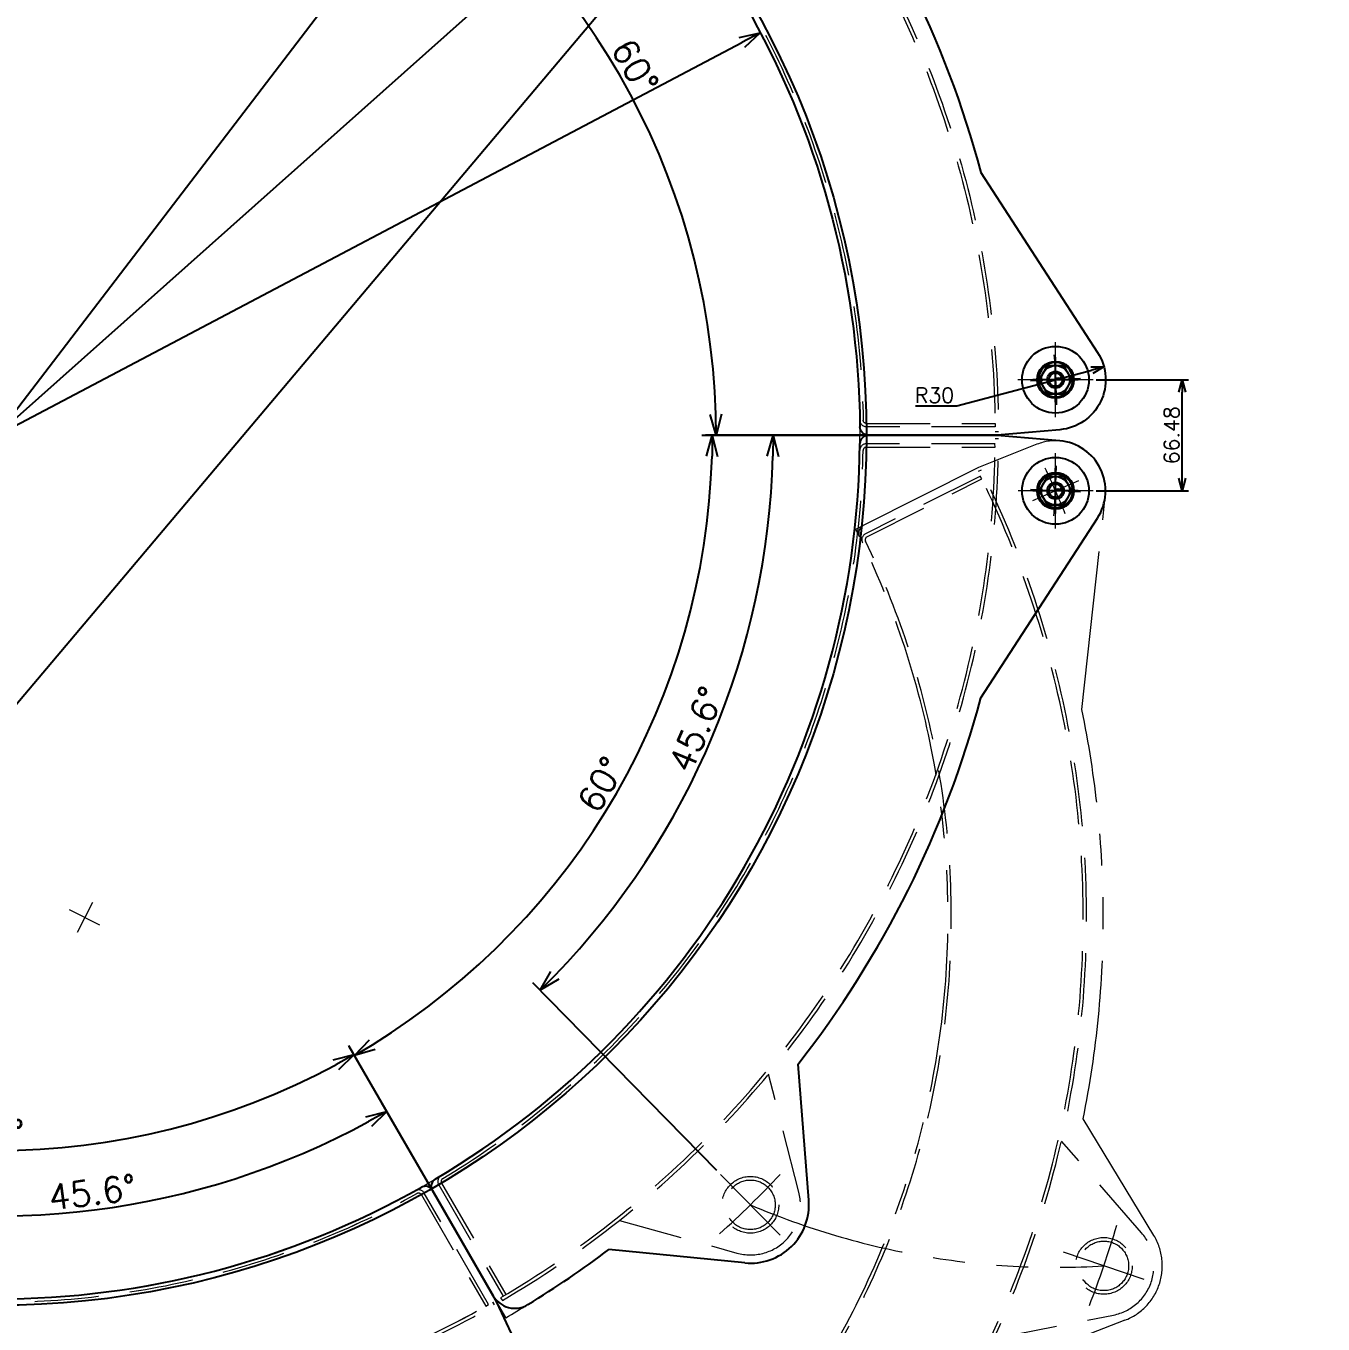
# Model space of a CAD drawing. Header units: millimetres. Extents: x -16130 to 36813, y -8099 to 27484.
# Drawn here: x 3757 to 4533, y -2681 to -1904 of the extents above; entities that cross this region are included whole.
import ezdxf

# ---------------------------------------------------------------- set-up
doc = ezdxf.new("R2010")
doc.units = ezdxf.units.MM
doc.header["$LTSCALE"] = 6
doc.header["$PDMODE"] = 99
doc.header["$PDSIZE"] = 1
for name, pattern in [('CENTER2', [28.575, 19.05, -3.175, 3.175, -3.175]), ('HIDDEN', [9.525, 6.35, -3.175]), ('PHANTOM2', [31.75, 15.875, -3.175, 3.175, -3.175, 3.175, -3.175])]:
    doc.linetypes.add(name, pattern=pattern)
for name, color, linetype, lineweight in [('04_HIDDEN', 2, 'HIDDEN', 13), ('05_CENTER', 4, 'CENTER2', 13), ('06_PHANTOM', 2, 'PHANTOM2', 13), ('08_DIM', 3, 'Continuous', 13)]:
    doc.layers.add(name, color=color, linetype=linetype, lineweight=lineweight)
doc.layers.add('10_DRAFT', color=8, linetype='Continuous', lineweight=0, plot=False)
doc.styles.add('KSS_TXT', font='txt.shx', dxfattribs={"bigfont": 'extfont2.shx'})
doc.dimstyles.new('KSS_DIM', dxfattribs={"dimtxt": 3, "dimasz": 2.5, "dimexe": 1.25, "dimexo": 0.625, "dimtad": 1, "dimdsep": 46, "dimtxsty": 'KSS_TXT', "dimblk": 'OPEN30', "dimcen": 0, "dimazin": 2, "dimtfac": 0.75, "dimtmove": 0, "dimatfit": 3, "dimldrblk": 'OPEN30', "dimfxl": 1, "dimtolj": 1, "dimarcsym": 0})
doc.dimstyles.new('KSS_DIM$3', dxfattribs={"dimtxt": 3, "dimasz": 2.5, "dimexe": 1.25, "dimexo": 0.625, "dimtad": 1, "dimtih": 1, "dimtoh": 1, "dimdsep": 46, "dimtxsty": 'KSS_TXT', "dimblk": 'OPEN30', "dimcen": 0, "dimazin": 2, "dimtfac": 0.75, "dimtofl": 0, "dimtmove": 0, "dimatfit": 3, "dimldrblk": 'OPEN30', "dimfxl": 1, "dimtolj": 1, "dimarcsym": 0})
doc.dimstyles.new('KSS_DIM$4', dxfattribs={"dimtxt": 3, "dimasz": 2.5, "dimexe": 1.25, "dimexo": 0.625, "dimtad": 1, "dimtih": 1, "dimtoh": 1, "dimdsep": 46, "dimtxsty": 'KSS_TXT', "dimblk": 'OPEN30', "dimcen": 0, "dimse1": 1, "dimazin": 2, "dimtfac": 0.75, "dimtofl": 0, "dimtmove": 0, "dimatfit": 3, "dimldrblk": 'OPEN30', "dimfxl": 1, "dimtolj": 1, "dimarcsym": 0})

# ---------------------------------------------------------------- blocks, each defined once
blk = doc.blocks.new('A$C213D0124_1_1')
at = {"color": 0}
for p, q in [((-549.35, 113.82), (-585.76, 50.74)), ((11.23, 46.9), (-27.37, 113.75)), ((27.17, 12.72), (11.23, 46.9)), ((-493.35, -69.96), (-527.19, 4.56)), ((-129.79, -23.21), (-1.59, -29.92))]:
    blk.add_line(p, q, dxfattribs=at)
blk.add_line((-441.65, -84.32), (-374.34, -38.05))
blk.add_circle((0, 0), 10.25, dxfattribs=at)
for centre, radius, start, end in [((-545.02, 111.32), 5, 60.54103, 150.00264), ((-288.3, 565.81), 516.98, 240.53951, 299.44485), ((-31.7, 111.25), 5, 30, 119.44333), ((-572.77, 43.25), 15, 150.00264, 241.43715), ((-288.29, 565.83), 610, 241.43715, 246.94286), ((-0.02, 0.04), 30, 267.00582, 25.00384), ((-288.18, 565.08), 609.25, 261.87054, 285.0696), ((-461.48, -55.48), 35, 204.42828, 304.50809)]:
    blk.add_arc(centre, radius, start, end, dxfattribs=at)
at = {"layer": '04_HIDDEN'}
for p, q in [((-544.49, 112.24), (-583.05, 45.46)), ((-542.76, 111.24), (-581.31, 44.48)), ((-33.96, 111.16), (4.54, 44.49)), ((6.28, 45.47), (-32.22, 112.16)), ((9.89, 45.22), (8.9, 46.96)), ((-584.51, 46.3), (-585.49, 44.55)), ((4.54, 44.49), (6.27, 45.49)), ((-508.8, 7.76), (-490.61, -62.93)), ((-440.56, -76.89), (-388.43, -25.79))]:
    blk.add_line(p, q, dxfattribs=at)
for radius in [17, 14.85]:
    blk.add_circle((-461.56, -55.46), radius, dxfattribs=at)
for centre, radius, start, end in [((-541.02, 110.24), 4, 60.98092, 149.99365), ((-541.02, 110.24), 2, 60.98092, 149.99365), ((-288.29, 565.83), 519, 240.98092, 299.00168), ((-35.69, 110.16), 4, 30, 119.00168), ((-35.69, 110.16), 2, 30, 119.00168), ((-288.29, 565.83), 598, 240.31619, 299.81029), ((-288.29, 565.83), 600, 240.31755, 299.80933), ((-461.56, -55.46), 30, 194.42496, 314.42496)]:
    blk.add_arc(centre, radius, start, end, dxfattribs=at)
at = {"layer": '05_CENTER'}
for p, q in [((6.8, -13.34), (-6.8, 13.34)), ((-468.4, -80.02), (-454.71, -30.9))]:
    blk.add_line(p, q, dxfattribs=at)
for radius, start, end in [(635, 295.64778, 298.35058), (645, 252.16663, 256.68328)]:
    blk.add_arc((-288.29, 565.83), radius, start, end, dxfattribs=at)
at = {"layer": '10_DRAFT'}
for p, q in [((-292.34, 556.54), (-284.23, 575.13)), ((-278.99, 561.77), (-297.58, 569.89)), ((-549.35, 113.82), (-546.86, 118.13)), ((-546.86, 118.13), (-542.56, 115.68)), ((-34.16, 115.61), (-29.86, 118.06)), ((-29.86, 118.06), (-27.37, 113.75)), ((-585.76, 50.74), (-593.35, 37.59))]:
    blk.add_line(p, q, dxfattribs=at)
blk.add_arc((-288.29, 565.83), 610, 239.99282, 241.43715, dxfattribs=at)
blk = doc.blocks.new('10b_2_1_1')
at = {"color": 0}
for p, q in [((-4.9, 8.49), (-9.8, 0)), ((-4.9, 8.49), (4.9, 8.49)), ((9.8, 0), (4.9, 8.49)), ((-9.8, 0), (-4.9, -8.49)), ((4.9, -8.49), (9.8, 0)), ((-4.9, -8.49), (4.9, -8.49))]:
    blk.add_line(p, q, dxfattribs=at)
at = {"color": 0, "linetype": 'CENTER2'}
for p, q in [((0, -13.51), (0, 13.51)), ((13.51, 0), (-13.51, 0))]:
    blk.add_line(p, q, dxfattribs=at)
at = {"color": 0}
for radius in [11, 8.49, 5, 4]:
    blk.add_circle((0, 0), radius, dxfattribs=at)
at = {"layer": '10_DRAFT', "style": 'KSS_TXT'}
blk.add_text('M10', height=1.25, dxfattribs=at).set_placement((0.26, 0.12))
blk = doc.blocks.new('NCLSS10-20-10.5b_1_1')
at = {"color": 0}
for radius in [10, 5]:
    blk.add_circle((0, 0), radius, dxfattribs=at)
at = {"layer": '05_CENTER', "color": 0}
for p, q in [((0, -11.82), (0, 11.82)), ((11.82, 0), (-11.82, 0))]:
    blk.add_line(p, q, dxfattribs=at)
blk = doc.blocks.new('WSSS40-10-5b_1_1')
at = {"color": 0}
for radius in [20, 5]:
    blk.add_circle((0, 0), radius, dxfattribs=at)
at = {"layer": '05_CENTER', "color": 0}
for p, q in [((0, -22.48), (0, 22.48)), ((22.48, 0), (-22.48, 0))]:
    blk.add_line(p, q, dxfattribs=at)
blk = doc.blocks.new('A$C680990B0_1_1')
at = {"color": 0}
for p, q in [((-549.33, 113.79), (-585.74, 50.71)), ((11.24, 46.87), (-27.35, 113.72)), ((27.19, 12.69), (11.24, 46.87)), ((-493.33, -69.99), (-527.18, 4.53)), ((-129.77, -23.25), (-1.57, -29.95))]:
    blk.add_line(p, q, dxfattribs=at)
blk.add_line((-441.63, -84.36), (-374.32, -38.08))
at = {"color": 3}
for points in [[(-489.22, 89.52), (-488.48, 91.38), (-491.06, 90.3), (-491.06, 90.3)], [(-469.05, 81.5), (-468.31, 83.36), (-467.18, 80.81), (-467.18, 80.81)], [(-519.88, 12.37), (-520.62, 10.51), (-521.72, 13.15), (-521.72, 13.15)], [(-499.72, 4.36), (-500.45, 2.5), (-497.84, 3.66), (-497.84, 3.66)]]:
    blk.add_lwpolyline(points, close=True, dxfattribs=at)
at = {"color": 0}
blk.add_circle((0.02, -0.03), 10.25, dxfattribs=at)
for centre, radius, start, end in [((-545, 111.29), 5, 60.54103, 150.00264), ((-288.28, 565.77), 516.98, 240.53951, 299.44485), ((-31.68, 111.22), 5, 30, 119.44333), ((-572.75, 43.21), 15, 150.00264, 241.43715), ((-288.27, 565.8), 610, 241.43715, 246.94286), ((0, 0.01), 30, 267.00582, 25.00384), ((-288.17, 565.05), 609.25, 261.87054, 285.0696), ((-461.46, -55.52), 35, 204.42828, 304.50809)]:
    blk.add_arc(centre, radius, start, end, dxfattribs=at)
at = {"layer": '04_HIDDEN'}
for p, q in [((-544.47, 112.2), (-583.03, 45.43)), ((-542.74, 111.2), (-581.29, 44.45)), ((-33.94, 111.13), (4.56, 44.45)), ((6.3, 45.43), (-32.21, 112.13)), ((-519.26, 8.25), (-486.01, 91.89)), ((-503, 1.79), (-469.75, 85.43)), ((9.9, 45.19), (8.92, 46.93)), ((-584.5, 46.26), (-585.47, 44.52)), ((4.56, 44.45), (6.29, 45.45)), ((-508.78, 7.73), (-490.59, -62.97)), ((-440.54, -76.92), (-388.41, -25.82))]:
    blk.add_line(p, q, dxfattribs=at)
blk.add_lwpolyline([(-487.97, 92.66), (-467.8, 84.65), (-501.04, 1.01), (-521.21, 9.03)], close=True, dxfattribs=at)
for radius in [17, 14.85]:
    blk.add_circle((-461.54, -55.49), radius, dxfattribs=at)
for centre, radius, start, end in [((-541.01, 110.2), 4, 60.98092, 149.99365), ((-541.01, 110.2), 2, 60.98092, 149.99365), ((-288.27, 565.8), 519, 240.98092, 299.00168), ((-35.67, 110.13), 4, 30, 119.00168), ((-35.67, 110.13), 2, 30, 119.00168), ((-288.27, 565.8), 598, 240.31619, 299.81029), ((-288.27, 565.8), 600, 240.31755, 299.80933), ((-461.54, -55.49), 30, 194.42496, 314.42496)]:
    blk.add_arc(centre, radius, start, end, dxfattribs=at)
at = {"layer": '05_CENTER'}
for p, q in [((-476.7, 91.63), (-512.42, 1.78)), ((6.82, -13.38), (-6.78, 13.31)), ((-468.39, -80.06), (-454.69, -30.93))]:
    blk.add_line(p, q, dxfattribs=at)
for radius, start, end in [(635, 295.64778, 298.35058), (645, 252.16663, 256.68328)]:
    blk.add_arc((-288.27, 565.8), radius, start, end, dxfattribs=at)
at = {"layer": '10_DRAFT'}
for p, q in [((-292.33, 556.5), (-284.21, 575.09)), ((-278.98, 561.74), (-297.57, 569.85)), ((-549.33, 113.79), (-546.84, 118.1)), ((-546.84, 118.1), (-542.54, 115.64)), ((-34.14, 115.57), (-29.84, 118.03)), ((-29.84, 118.03), (-27.35, 113.72)), ((-585.74, 50.71), (-593.34, 37.56))]:
    blk.add_line(p, q, dxfattribs=at)
blk.add_arc((-288.27, 565.8), 610, 239.99282, 241.43715, dxfattribs=at)
blk = doc.blocks.new('A$C43546A85_1_1')
at = {"layer": '06_PHANTOM'}
blk.add_arc((634.13, -33.24), 464.88, 246.85242, 273.56845, dxfattribs=at)
at = {"xscale": -1}
for p, rotation in [((288.29, 565.83), 180), ((634.17, 33.24), 119.9994292089413)]:
    blk.add_blockref('A$C213D0124_1_1', p, dxfattribs=dict(at, rotation=rotation))
at = {"rotation": 60.00057079105866}
blk.add_blockref('A$C213D0124_1_1', (634.13, -33.24), dxfattribs=at)
at = {"color": 4}
for p in [(634.12, 33.24), (634.13, -33.24)]:
    blk.add_blockref('WSSS40-10-5b_1_1', p, dxfattribs=at)
for name, p in [('10b_2_1_1', (634.12, 33.24)), ('A$C680990B0_1_1', (288.29, -565.83)), ('A$C680990B0_1_1', (288.3, -565.82)), ('10b_2_1_1', (634.13, -33.24))]:
    blk.add_blockref(name, p)
at = {"layer": '04_HIDDEN', "color": 4, "rotation": 90}
blk.add_blockref('NCLSS10-20-10.5b_1_1', (634.13, -33.24), dxfattribs=at)
at = {"layer": '06_PHANTOM', "rotation": 86.71641669044212}
blk.add_blockref('A$C213D0124_1_1', (634.13, -33.26), dxfattribs=at)
blk = doc.blocks.new('_Open30')
at = {"color": 0, "linetype": 'ByBlock', "lineweight": -2}
for p, q in [((-1, 0.268), (0, 0)), ((0, 0), (-1, -0.268)), ((0, 0), (-1, 0))]:
    blk.add_line(p, q, dxfattribs=at)
blk = doc.blocks.new('*D1909')
at = {"layer": '08_DIM', "color": 0, "lineweight": -2, "transparency": 16777216}
for p, q in [((4397.64, -2116.14), (4452.92, -2116.14)), ((4449.17, -2175.12), (4449.17, -2123.64)), ((4397.64, -2182.62), (4452.92, -2182.62))]:
    blk.add_line(p, q, dxfattribs=at)
at = {"layer": 'Defpoints', "color": 0, "transparency": 16777216}
for p in [(4395.76, -2116.14), (4449.17, -2116.14), (4395.76, -2182.62)]:
    blk.add_point(p, dxfattribs=at)
at = {"layer": '08_DIM', "color": 0, "lineweight": -2, "transparency": 16777216, "xscale": 7.5, "yscale": 7.5, "zscale": 7.5}
for p, rotation in [((4449.17, -2116.14), 90), ((4449.17, -2182.62), 270)]:
    blk.add_blockref('_Open30', p, dxfattribs=dict(at, rotation=rotation))
at = {"layer": '08_DIM', "color": 0, "transparency": 16777216, "insert": (4442.8, -2149.38), "char_height": 9, "attachment_point": 5, "rotation": 90, "style": 'KSS_TXT'}
blk.add_mtext('\\A1;66.48', dxfattribs=at)
blk = doc.blocks.new('*D2202')
at = {"layer": '08_DIM', "color": 0, "lineweight": -2, "transparency": 16777216}
for p, q in [((3523.29, -2263.14), (4185.34, -1914.28)), ((3482.96, -2284.39), (3292.83, -2384.57))]:
    blk.add_line(p, q, dxfattribs=at)
at = {"layer": 'Defpoints', "color": 0, "transparency": 16777216}
for p in [(4196.4, -1908.46), (3281.77, -2390.4)]:
    blk.add_point(p, dxfattribs=at)
at = {"layer": '08_DIM', "color": 0, "lineweight": -2, "transparency": 16777216, "xscale": 12.5, "yscale": 12.5, "zscale": 12.5}
for p, rotation in [((4196.4, -1908.46), 27.78619169949367), ((3281.77, -2390.4), 207.7861916994936)]:
    blk.add_blockref('_Open30', p, dxfattribs=dict(at, rotation=rotation))
at = {"layer": '08_DIM', "color": 0, "transparency": 16777216, "insert": (3503.13, -2273.76), "char_height": 15, "attachment_point": 5, "style": 'KSS_TXT'}
blk.add_mtext('\\A1;%%C1034', dxfattribs=at)
blk = doc.blocks.new('*D2383')
at = {"layer": '08_DIM', "color": 0, "lineweight": -2, "transparency": 16777216}
for p, q in [((3479.67, -2598.68), (3528.13, -2514.75)), ((3998.51, -2598.75), (3950.02, -2514.75))]:
    blk.add_line(p, q, dxfattribs=at)
blk.add_arc((3739.07, -2149.38), 428.14, 241.67287, 298.32713, dxfattribs=at)
at = {"layer": 'Defpoints', "color": 0, "transparency": 16777216}
for p in [(3664.73, -2571.02), (3478.11, -2601.38), (4000.08, -2601.46), (3439.51, -2668.23), (4038.67, -2668.31)]:
    blk.add_point(p, dxfattribs=at)
at = {"layer": '08_DIM', "color": 0, "lineweight": -2, "transparency": 16777216, "xscale": 12.5, "yscale": 12.5, "zscale": 12.5}
for p, rotation in [((3525, -2520.16), 150.8364324575868), ((3953.14, -2520.16), 29.16356653472158)]:
    blk.add_blockref('_Open30', p, dxfattribs=dict(at, rotation=rotation))
at = {"layer": '08_DIM', "color": 0, "transparency": 16777216, "insert": (3739.07, -2566.9), "char_height": 15, "attachment_point": 5, "rotation": 360, "style": 'KSS_TXT'}
blk.add_mtext('\\A1;60%%d', dxfattribs=at)
blk = doc.blocks.new('*D2384')
at = {"layer": '08_DIM', "color": 0, "lineweight": -2, "transparency": 16777216}
for p, q in [((4257.96, -2149.45), (4161.47, -2149.45)), ((3998.51, -2598.75), (3950.29, -2515.22))]:
    blk.add_line(p, q, dxfattribs=at)
blk.add_arc((3739.12, -2149.46), 428.6, 301.67107, 358.3295, dxfattribs=at)
at = {"layer": 'Defpoints', "color": 0, "transparency": 16777216}
for p in [(4261.08, -2149.45), (4338.28, -2149.45), (4067.44, -2424.96), (4000.08, -2601.46), (4038.67, -2668.31)]:
    blk.add_point(p, dxfattribs=at)
at = {"layer": '08_DIM', "color": 0, "lineweight": -2, "transparency": 16777216, "xscale": 12.5, "yscale": 12.5, "zscale": 12.5}
for p, rotation in [((4167.72, -2149.45), 89.16503266407635), ((3953.42, -2520.64), 210.8355370468193)]:
    blk.add_blockref('_Open30', p, dxfattribs=dict(at, rotation=rotation))
at = {"layer": '08_DIM', "color": 0, "transparency": 16777216, "insert": (4101.09, -2358.44), "char_height": 15, "attachment_point": 5, "rotation": 60.00028, "style": 'KSS_TXT'}
blk.add_mtext('\\A1;60%%d', dxfattribs=at)
blk = doc.blocks.new('*D2385')
at = {"layer": '08_DIM', "color": 0, "lineweight": -2, "transparency": 16777216}
for p, q in [((3998.52, -1700), (3951.42, -1781.56)), ((4258, -2149.31), (4163.73, -2149.31))]:
    blk.add_line(p, q, dxfattribs=at)
blk.add_arc((3739.08, -2149.3), 430.9, 1.66158, 58.33464, dxfattribs=at)
at = {"layer": 'Defpoints', "color": 0, "transparency": 16777216}
for p in [(4036.5, -1634.22), (4000.08, -1697.3), (4144, -2001.94), (4261.12, -2149.31), (4338.31, -2149.31)]:
    blk.add_point(p, dxfattribs=at)
at = {"layer": '08_DIM', "color": 0, "lineweight": -2, "transparency": 16777216, "xscale": 12.5, "yscale": 12.5, "zscale": 12.5}
for p, rotation in [((3954.55, -1776.14), 149.1657151763302), ((4169.98, -2149.31), 270.8305031711232)]:
    blk.add_blockref('_Open30', p, dxfattribs=dict(at, rotation=rotation))
at = {"layer": '08_DIM', "color": 0, "transparency": 16777216, "insert": (4121.46, -1928.55), "char_height": 15, "attachment_point": 5, "rotation": 299.99811, "style": 'KSS_TXT'}
blk.add_mtext('\\A1;60%%d', dxfattribs=at)
blk = doc.blocks.new('*D2387')
at = {"layer": '08_DIM', "color": 0, "lineweight": -2, "transparency": 16777216}
for p, q in [((3525.58, -2339.55), (4185.4, -1752.05)), ((3501.71, -2360.8), (3292.91, -2546.71))]:
    blk.add_line(p, q, dxfattribs=at)
at = {"layer": 'Defpoints', "color": 0, "transparency": 16777216}
for p in [(4194.74, -1743.74), (3283.57, -2555.02)]:
    blk.add_point(p, dxfattribs=at)
at = {"layer": '08_DIM', "color": 0, "lineweight": -2, "transparency": 16777216, "xscale": 12.5, "yscale": 12.5, "zscale": 12.5}
for p, rotation in [((4194.74, -1743.74), 41.6810400450009), ((3283.57, -2555.02), 221.6810400450009)]:
    blk.add_blockref('_Open30', p, dxfattribs=dict(at, rotation=rotation))
at = {"layer": '08_DIM', "color": 0, "transparency": 16777216, "insert": (3513.64, -2350.17), "char_height": 15, "attachment_point": 5, "style": 'KSS_TXT'}
blk.add_mtext('\\A1;%%C1220', dxfattribs=at)
blk = doc.blocks.new('*D2388')
at = {"layer": '08_DIM', "color": 0, "lineweight": -2, "transparency": 16777216}
for p, q in [((3566.13, -2375.69), (4095.98, -1682.66)), ((3549.88, -2396.94), (3382.33, -2616.1))]:
    blk.add_line(p, q, dxfattribs=at)
at = {"layer": 'Defpoints', "color": 0, "transparency": 16777216}
for p in [(4103.57, -1672.73), (3374.73, -2626.03)]:
    blk.add_point(p, dxfattribs=at)
at = {"layer": '08_DIM', "color": 0, "lineweight": -2, "transparency": 16777216, "xscale": 12.5, "yscale": 12.5, "zscale": 12.5}
for p, rotation in [((4103.57, -1672.73), 52.60063518784886), ((3374.73, -2626.03), 232.6006351878488)]:
    blk.add_blockref('_Open30', p, dxfattribs=dict(at, rotation=rotation))
at = {"layer": '08_DIM', "color": 0, "transparency": 16777216, "insert": (3558.01, -2386.32), "char_height": 15, "attachment_point": 5, "style": 'KSS_TXT'}
blk.add_mtext('\\A1;%%C1200', dxfattribs=at)
blk = doc.blocks.new('*D2487')
at = {"layer": '08_DIM', "color": 0, "lineweight": -2, "transparency": 16777216}
for p, q in [((4314.12, -2131.78), (4395.03, -2110.39)), ((4289.37, -2131.78), (4314.12, -2131.78))]:
    blk.add_line(p, q, dxfattribs=at)
at = {"layer": 'Defpoints', "color": 0, "transparency": 16777216}
for p in [(4402.28, -2108.47), (4373.28, -2116.14)]:
    blk.add_point(p, dxfattribs=at)
at = {"layer": '08_DIM', "color": 0, "lineweight": -2, "transparency": 16777216, "xscale": 7.5, "yscale": 7.5, "zscale": 7.5, "rotation": 14.80960419203346}
blk.add_blockref('_Open30', (4402.28, -2108.47), dxfattribs=at)
at = {"layer": '08_DIM', "color": 0, "transparency": 16777216, "insert": (4300.8, -2125.41), "char_height": 9, "attachment_point": 5, "style": 'KSS_TXT'}
blk.add_mtext('\\A1;R30', dxfattribs=at)
blk = doc.blocks.new('*D2872')
at = {"layer": '08_DIM', "color": 0, "lineweight": -2, "transparency": 16777216}
for p, q in [((3998.51, -2598.75), (3969.67, -2548.78)), ((3573.58, -2743.1), (3615.24, -2593.63))]:
    blk.add_line(p, q, dxfattribs=at)
blk.add_arc((3739.07, -2149.37), 467.45, 255.95715, 298.46781, dxfattribs=at)
at = {"layer": 'Defpoints', "color": 0, "transparency": 16777216}
for p in [(4000.08, -2601.46), (3735.94, -2616.81), (4038.67, -2668.31), (3572.74, -2746.11), (3559.04, -2795.23)]:
    blk.add_point(p, dxfattribs=at)
at = {"layer": '08_DIM', "color": 0, "lineweight": -2, "transparency": 16777216, "xscale": 12.5, "yscale": 12.5, "zscale": 12.5}
for p, rotation in [((3972.79, -2554.19), 29.23390286622986), ((3613.56, -2599.66), 165.1910522532298)]:
    blk.add_blockref('_Open30', p, dxfattribs=dict(at, rotation=rotation))
at = {"layer": '08_DIM', "color": 0, "transparency": 16777216, "insert": (3796.42, -2602.57), "char_height": 15, "attachment_point": 5, "rotation": 7.21248, "style": 'KSS_TXT'}
blk.add_mtext('\\A1;45.6%%d', dxfattribs=at)
blk = doc.blocks.new('*D2873')
at = {"layer": '08_DIM', "color": 0, "lineweight": -2, "transparency": 16777216}
for p, q in [((4257.96, -2149.45), (4197.88, -2149.45)), ((4170.5, -2589.63), (4060.23, -2477.13))]:
    blk.add_line(p, q, dxfattribs=at)
blk.add_arc((3739.07, -2149.46), 465.07, 315.96556, 358.46054, dxfattribs=at)
at = {"layer": 'Defpoints', "color": 0, "transparency": 16777216}
for p in [(4261.08, -2149.45), (4338.28, -2149.45), (4140.26, -2384.68), (4172.69, -2591.87), (4208.39, -2628.29)]:
    blk.add_point(p, dxfattribs=at)
at = {"layer": '08_DIM', "color": 0, "lineweight": -2, "transparency": 16777216, "xscale": 12.5, "yscale": 12.5, "zscale": 12.5}
for p, rotation in [((4204.13, -2149.45), 89.23055335744166), ((4064.6, -2481.59), 225.1955433441427)]:
    blk.add_blockref('_Open30', p, dxfattribs=dict(at, rotation=rotation))
at = {"layer": '08_DIM', "color": 0, "transparency": 16777216, "insert": (4158.03, -2325.46), "char_height": 15, "attachment_point": 5, "rotation": 67.21305, "style": 'KSS_TXT'}
blk.add_mtext('\\A1;45.6%%d', dxfattribs=at)

msp = doc.modelspace()

# ---------------------------------------------------------------- linework, layer by layer
at = {"color": 2}
msp.add_line((4533.49719, -1382.86382), (3165.95597, -3003.73632), dxfattribs=at)
msp.add_circle((3739.11562, -2149.38004), 520.86948)

# ---------------------------------------------------------------- block references
msp.add_blockref('A$C43546A85_1_1', (3739.15394, -2149.38199))
at = {"color": 4}
for p in [(4373.27593, -2116.13998), (4373.28322, -2182.62438)]:
    msp.add_blockref('WSSS40-10-5b_1_1', p, dxfattribs=at)
at = {"layer": '04_HIDDEN', "color": 4, "rotation": 90}
msp.add_blockref('NCLSS10-20-10.5b_1_1', (4373.28322, -2182.62438), dxfattribs=at)

# ---------------------------------------------------------------- dimensions: what is measured, and where the dimension line sits
at = {"layer": '08_DIM'}
for base, line1, line2, override, picture, middle in [((4143.99705, -2001.93762), ((4000.07785, -1697.29787), (4036.49901, -1634.22274)), ((4338.31333, -2149.31049), (4261.12169, -2149.30972)), {"dimscale": 5}, '*D2385', (4121.45877, -1928.55366)), ((4067.44285, -2424.95509), ((4338.27589, -2149.45152), (4261.08424, -2149.45229)), ((4038.67218, -2668.3051), (4000.07636, -2601.45518)), {"dimscale": 5}, '*D2384', (4101.09329, -2358.44313)), ((4140.26257, -2384.67658), ((4338.27589, -2149.45152), (4261.08424, -2149.45229)), ((4208.38907, -2628.28819), (4172.69001, -2591.86598)), {"dimscale": 5, "dimadec": 1}, '*D2873', (4158.02908, -2325.46138)), ((3664.72586, -2571.01869), ((4038.67218, -2668.3051), (4000.07636, -2601.45518)), ((3439.51246, -2668.23395), (3478.10829, -2601.38402)), {"dimscale": 5}, '*D2383', (3739.07178, -2566.89812)), ((3735.93926, -2616.80971), ((4038.67218, -2668.3051), (4000.07636, -2601.45518)), ((3559.04279, -2795.23337), (3572.73631, -2746.10611)), {"dimscale": 5, "dimadec": 1}, '*D2872', (3796.41923, -2602.57019))]:
    dim = msp.add_angular_dim_2l(base=base, line1=line1, line2=line2, dimstyle='KSS_DIM', override=override, dxfattribs=at)
    dim.commit()
    dim.dimension.update_dxf_attribs({"geometry": picture, "text_midpoint": middle})
for p1, p2, picture, middle in [((4103.57416, -1672.72917), (3374.73373, -2626.0348), '*D2388', (3558.00746, -2386.3172)), ((4194.73749, -1743.74221), (3283.5704, -2555.02177), '*D2387', (3513.6424, -2350.17162)), ((4196.39894, -1908.45558), (3281.7719, -2390.40204), '*D2202', (3503.12806, -2273.76235))]:
    dim = msp.add_diameter_dim_2p(p1=p1, p2=p2, dimstyle='KSS_DIM$3', override={"dimscale": 5, "dimdec": 0, "dimpost": '%%C<>', "dimtix": 1, "dimatfit": 2}, dxfattribs=at)
    dim.commit()
    dim.dimension.update_dxf_attribs({"geometry": picture, "text_midpoint": middle, "dimtype": 163})
dim = msp.add_radius_dim(center=(4373.27593, -2116.13998), mpoint=(4344.27252, -2123.80821), dimstyle='KSS_DIM$4', override={"dimscale": 3, "dimpost": 'R<>'}, dxfattribs=at)
dim.commit()
dim.dimension.update_dxf_attribs({"geometry": '*D2487', "text_midpoint": (4314.11626, -2131.78125), "dimtype": 164})
dim = msp.add_linear_dim(base=(4449.17028, -2116.13998), p1=(4395.7645, -2182.62438), p2=(4395.7645, -2116.13998), angle=90, dimstyle='KSS_DIM', override={"dimscale": 3}, dxfattribs=at)
dim.commit()
dim.dimension.update_dxf_attribs({"geometry": '*D1909', "text_midpoint": (4442.79528, -2149.38218)})

doc.saveas('drawing.dxf')
